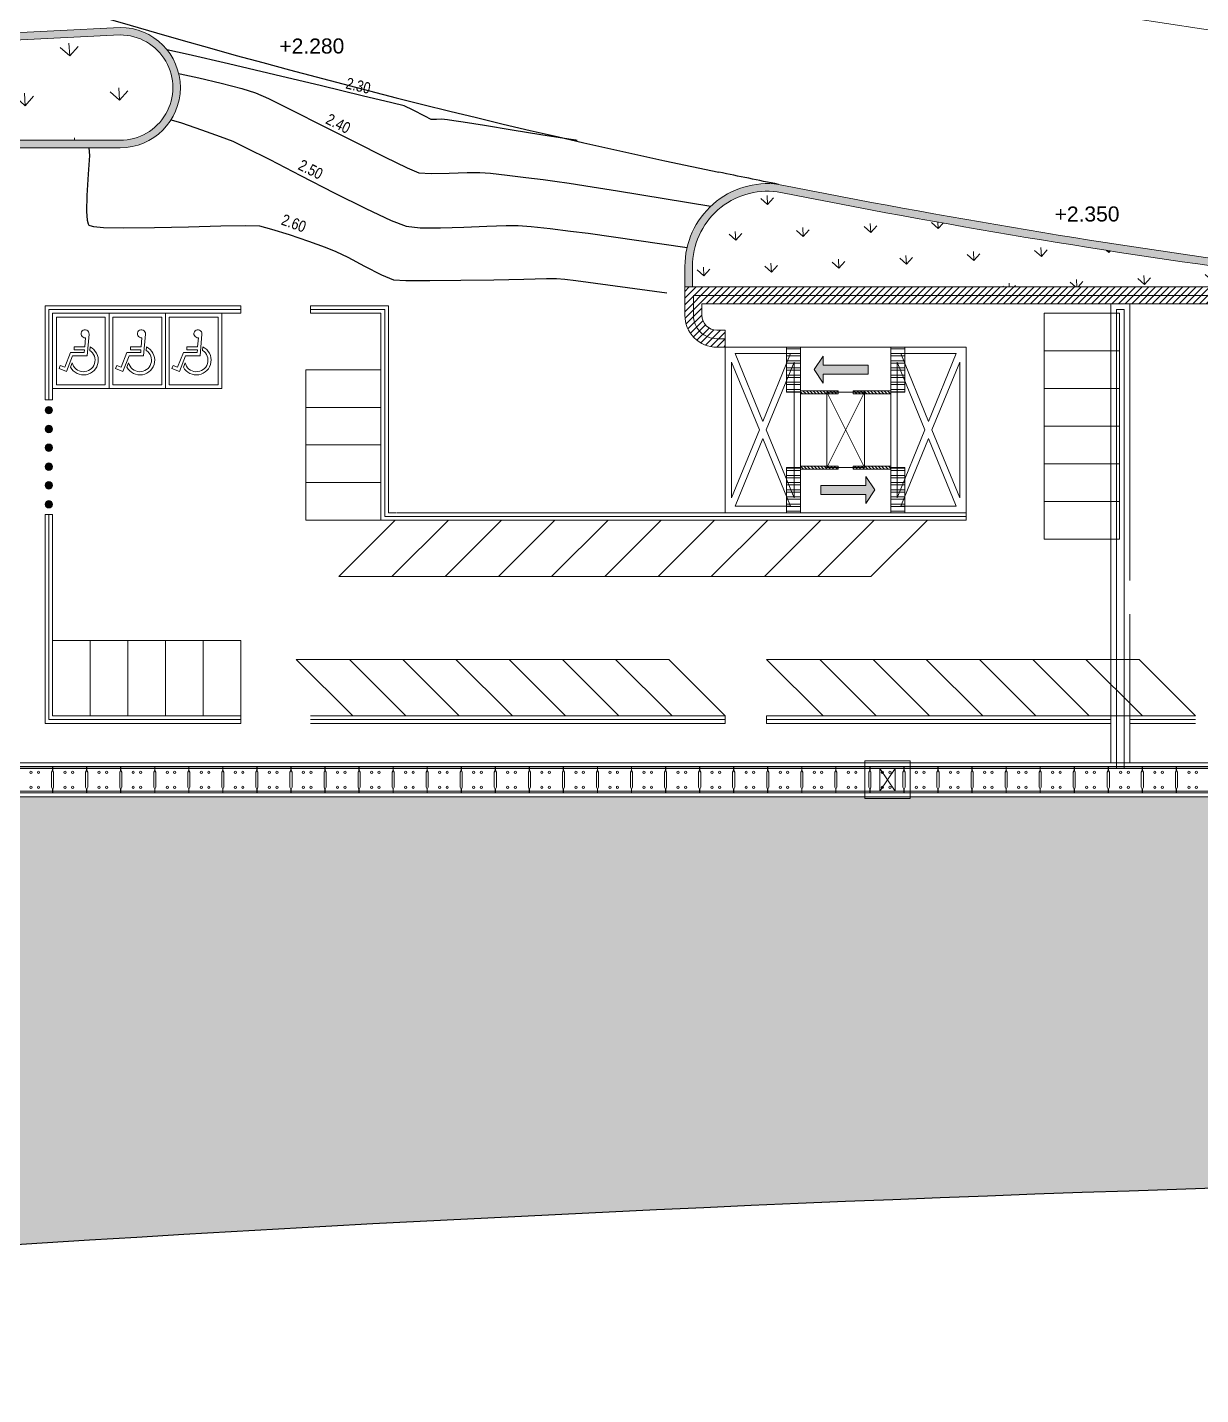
# Model space of a CAD drawing. Header units: millimetres. Extents: x -144017 to 231572, y -32146 to 76935.
# Drawn here: x -37846 to -6666, y -23395 to 12951 of the extents above; entities that cross this region are included whole.
import ezdxf

# ---------------------------------------------------------------- set-up
doc = ezdxf.new("R2010")
doc.units = ezdxf.units.MM
doc.header["$LTSCALE"] = 100
doc.header["$MEASUREMENT"] = 0
for name, color, linetype, lineweight in [('1', 1, 'Continuous', 18), ('1.Fence Wall', 2, 'Continuous', 15), ('2.Crash Barrier', 4, 'Continuous', 15), ('3.Curb', 6, 'Continuous', 15), ('8', 8, 'Continuous', 5), ('ARC_HATCH', 8, 'Continuous', 0), ('BOLLARD', 221, 'Continuous', 5), ('Cong k.s ve', 5, 'Continuous', 0), ('L1-DRAINAGE-LONG_DITCH', 12, 'Continuous', 9), ('TAN CANG-profile- REVISE1$0$8', 17, 'Continuous', 0), ('Trench', 30, 'Continuous', 15), ('trench cover', 74, 'Continuous', 0)]:
    doc.layers.add(name, color=color, linetype=linetype, lineweight=lineweight)
doc.layers.add('1ST_ALIGSIDEWALK', color=5, linetype='Continuous')
doc.layers.add('ARC-PAKING-AR', color=9, linetype='Continuous', lineweight=0, true_color=0x808080)
doc.layers.add('Defpoint', color=160, linetype='Continuous', plot=False)
doc.styles.add('Arial', font='arial.ttf', dxfattribs={"width": 0.8, "height": 98.35329341317366})
doc.styles.get("Standard").update_dxf_attribs({"font": 'arial.ttf'})
pattern_1 = [(31.12187335990033, (-8.214501429116353, 4.578078835154884), (-0.09846186459107055, 0.163081302488206), []), (31.12187335990033, (-8.127320336177945, 4.556539012643043), (-0.09846186459107055, 0.163081302488206), [])]
pattern_2 = [(346.1218733570547, (32.76273227110505, -105.4713818560122), (0.0152309475809043, 0.06164631567083102), [])]
pattern_3 = [(359.9999999957378, (-30076.26285645965, -0.0005669035599566996), (39.68750000590475, 79.37499999704765), [0, -79.37500000000001])]

# ---------------------------------------------------------------- blocks, each defined once
blk = doc.blocks.new('baixe')
at = {"layer": 'ARC-PAKING-AR'}
for points in [[(98.28415911202319, -5.349977780831978), (98.28415819571819, -6.349977780133486), (96.28415819723159, -6.349975949851796), (96.28415911109187, -5.34997595124878)], [(98.28415728430264, -6.349977780831978), (98.28415636869613, -7.349977781064808), (96.28415636927821, -7.349975950783119), (96.28415728290565, -6.349975950783119)], [(78.65888806153089, -6.849977781996131), (78.65888714627363, -7.849977780599147), (76.65888714708854, -7.849975950550288), (76.65888806153089, -6.849975951015949)], [(98.28415545634925, -7.349977780366316), (98.28415454179049, -8.349977780366316), (96.28415454202332, -8.349975951714441), (96.28415545576718, -7.349975950783119)], [(78.65888714650646, -7.849977781297639), (78.6588862312492, -8.849977781064808), (76.65888623218052, -8.84997595148161), (76.65888714592438, -7.849975951481611)], [(98.28415362956002, -8.349977780366316), (98.28415271406993, -9.34997778153047), (96.28415271476842, -9.349975950783119), (96.28415362886153, -8.34997595101595)], [(78.65888531960081, -8.849977781297639), (78.65888440411072, -9.849977782228962), (76.6588844046928, -9.849975952645764), (76.65888531901874, -8.849975951714441)], [(98.28415180114098, -9.3499777817633), (98.28415088681504, -10.34997778013349), (96.28415088634938, -10.34997595031746), (96.28415180032607, -9.349975950783119)], [(78.65888349199668, -9.8499777817633), (78.65888257708866, -10.84997778199613), (76.65888257720508, -10.84997595148161), (76.65888349106535, -9.849975951947272)], [(98.28414997365326, -10.3499777817633), (98.28414905886166, -11.34997778059915), (96.28414905909449, -11.34997595031746), (96.28414997342043, -10.34997595101595)], [(78.95242872904055, -12.34996601706371), (77.53821516735479, -12.34996343543753), (79.03821790311486, -10.84996617212892), (80.45243146538269, -10.84996875212528)], [(80.36662872892339, -12.34996859519742), (78.95241516688839, -12.34996601543389), (80.45241790323053, -10.84996875189245), (81.8666314650327, -10.84997133375145)], [(81.78082872868981, -12.34997117728926), (80.36661516712047, -12.34996859519742), (81.86661790253129, -10.84997133188881), (83.28083146514837, -10.84997391188517)], [(83.19502872868907, -12.34997375472449), (81.78081516735256, -12.34997117519379), (83.28081790311262, -10.84997391141951), (84.69503146479838, -10.84997649258003)], [(84.6092287292704, -12.34997633472085), (83.1950151672354, -12.34997375495732), (84.69501790299546, -10.84997649188153), (86.1092314645648, -10.84997907164507)], [(86.02342872880399, -12.34997891448438), (84.60921516665258, -12.34997633495368), (86.10921790322755, -10.84997907141224), (87.52343146502972, -10.84998165187426)], [(87.43762872880325, -12.34998149471357), (86.02341516711749, -12.34997891471721), (87.52341790264472, -10.84998165350407), (88.93763146479614, -10.84998423070647)], [(88.85182872926816, -12.34998407633975), (87.43761516688392, -12.34998149611056), (88.93761790310964, -10.84998423210345), (90.35183146526106, -10.84998681023717)], [(90.26602872926742, -12.34998665400781), (88.85181516699959, -12.34998407424428), (90.35181790287606, -10.84998681303114), (91.76603146502748, -10.84998938953504)], [(91.68022872880101, -12.34998923586681), (90.26601516711526, -12.34998665400781), (91.76601790287532, -10.84998939186335), (93.18023146502674, -10.84999197022989)], [(69.93268874450587, -16.04997698985972), (70.9326887447387, -16.04997790255584), (70.93269056896679, -14.04997790255584), (69.9326905697817, -14.04997698916122)], [(70.93268874438945, -16.04997698985972), (71.93268874427304, -16.0499779030215), (71.93269056885038, -14.04997790232301), (70.93269056943245, -14.04997698892839)], [(71.9326887440402, -16.04997698916122), (72.93268874357454, -16.04997790232301), (72.93269056919962, -14.04997790209018), (71.93269056943245, -14.04997698892839)], [(72.93268874380738, -16.04997698939405), (73.93268874427304, -16.04997790278867), (73.93269056873396, -14.04997790209018), (72.9326905690832, -14.04997698939405)], [(73.9326887440402, -16.04997698939405), (74.93268874334171, -16.04997790255584), (74.93269056896679, -14.04997790255584), (73.93269056896679, -14.04997698962688)], [(77.82368257769849, -14.54997790581547), (76.409469014965, -14.54997790674679), (77.90946901589632, -16.04997790534981), (79.32368257734925, -16.04997790488414)], [(79.2378825773485, -14.54997790628113), (77.82366901508067, -14.54997790581547), (79.32366901589558, -16.04997790511698), (80.73788257804699, -16.04997790581547)], [(80.65208257746417, -14.5499779060483), (79.23786901589483, -14.54997790534981), (80.73786901589483, -16.04997790488414), (82.152082577697, -16.04997790581547)], [(82.0662825772306, -14.54997790488414), (80.65206901589409, -14.54997790511698), (82.15206901566125, -16.04997790558264), (83.56628257781267, -16.04997790534981)], [(83.48048257781193, -14.54997790441848), (82.06626901542768, -14.5499779060483), (83.56626901589334, -16.04997790558264), (84.98048257804476, -16.04997790418565)], [(84.89468257781118, -14.54997790511698), (83.48046901531052, -14.54997790581547), (84.98046901565976, -16.04997790511698), (86.39468257781118, -16.04997790371999)], [(86.30888257734478, -14.54997790534981), (84.89466901519336, -14.54997790441848), (86.39466901589185, -16.04997790395282), (87.80888257781044, -16.04997790255584)], [(90.3236825778149, -14.54997790651396), (88.90946901543066, -14.54997790581547), (90.40946901554707, -16.04997790418565), (91.82368257793132, -16.04997790511698)], [(91.73788257758133, -14.54997790651396), (90.32366901542991, -14.5499779060483), (91.82366901577916, -16.04997790581547), (93.23788257804699, -16.04997790465131)], [(93.15208257781342, -14.54997790534981), (91.73786901542917, -14.54997790581547), (93.23786901531275, -16.0499779060483), (94.65208257758059, -16.04997790441848)], [(94.56628257781267, -14.54997790511698), (93.15206901566125, -14.54997790488414), (94.65206901531201, -16.04997790581547), (96.06628257734701, -16.04997790418565)], [(95.98048257781193, -14.54997790511698), (94.56626901589334, -14.54997790465131), (96.06626901496202, -16.04997790534981), (97.4804825775791, -16.04997790418565)], [(97.39468257781118, -14.54997790395282), (95.98046901565976, -14.54997790534981), (97.48046901496127, -16.04997790488414), (98.89468257746194, -16.04997790488414)], [(98.80888257781044, -14.54997790441848), (97.39466901565902, -14.54997790511698), (98.89466901507694, -16.04997790371999), (100.3088825771119, -16.04997790441848)]]:
    blk.add_lwpolyline(points, close=True, dxfattribs=at)
blk = doc.blocks.new('A$C3DC14D9B')
at = {"ltscale": 0.5}
for p, q in [((0.1001648950582908, 0.5291190733466484), (-0.6849179066989128, 0.3753497846826418)), ((-0.6849179066989128, 0.3753497846826418), (-0.6464755845954642, 0.1790790841914713)), ((0.1001648948462305, 0.5291190735607456), (0.4927062960415814, 0.6060037181534169)), ((0.1386072171153501, 0.3328483731020242), (0.5311486182035878, 0.4097330176737159)), ((0.4927062960415814, 0.6060037181534169), (0.5311486182035878, 0.4097330176737159)), ((0.5311486182035878, 0.4097330176737159), (0.6464755847118795, -0.1790790837258101)), ((0.1386072172317654, 0.3328483728691936), (-0.6464755845954642, 0.1790790841914713)), ((-0.6464755845954642, 0.1790790841914713), (-0.5311486165737733, -0.4097330265212804)), ((0.6464755865745246, -0.1790790925733745), (-0.531148616457358, -0.4097330260556191)), ((0.6464755847118795, -0.1790790837258101), (0.6849179086610606, -0.3753497930678575)), ((-0.531148616457358, -0.4097330260556191), (-0.4927062940549378, -0.6060037264882318)), ((0.6849179086610606, -0.3753497930678575), (-0.4927062940549378, -0.6060037264882318))]:
    blk.add_line(p, q, dxfattribs=at)
at = {"layer": '1', "ltscale": 0.5}
for p, q in [((-0.2539341839728877, 0.2559637285303324), (-0.1386072152527049, -0.3328483814839274)), ((0.1386072171153501, 0.3328483731020242), (0.2539341858355328, -0.2559637371450663))]:
    blk.add_line(p, q, dxfattribs=at)
blk = doc.blocks.new('c1')
at = {"layer": 'trench cover'}
blk.add_lwpolyline([(875, 344.9046158749079), (875, 249.9046158749079), (850, 199.9046158749079), (850, -199.9046158749079), (875, -249.9046158749079), (875, -344.9046158749079), (-25, -344.9046158749079), (-25, -249.9046158749079), (0, -199.9046158749079), (0, 199.9046158749079), (-25, 249.9046158749079), (-25, 344.9046158749079)], close=True, dxfattribs=at)
for centre in [(303.5830373165081, 199.9046158749079), (503.5830373165081, 199.9046158749079), (303.5830373165081, -199.9046158749079), (503.5830373165081, -199.9046158749079)]:
    blk.add_circle(centre, 30, dxfattribs=at)
blk = doc.blocks.new('*U18')
at = {"layer": 'trench cover', "xscale": 0.001, "yscale": 0.001, "zscale": 0.001, "rotation": 11.08186863991496}
blk.add_blockref('c1', (-0.4170752537902445, -0.08168985578231514), dxfattribs=at)
blk = doc.blocks.new('*U19')
at = {"layer": 'L1-DRAINAGE-LONG_DITCH'}
for p in [(-66.60937144639914, -13.04635046730032), (-65.72124649378048, -12.87239912773632), (-68.38562135163646, -13.39425314642833), (-67.49749639901779, -13.22030180686433), (-70.16187125687377, -13.74215582555634), (-69.27374630425511, -13.56820448599234), (-71.93812116211107, -14.09005850468435), (-71.04999620949242, -13.91610716512034), (-73.7143710673484, -14.43796118381236), (-72.82624611472973, -14.26400984424835), (-76.37874592520434, -14.95981520250437), (-75.49062097258569, -14.78586386294037), (-74.60249601996703, -14.61191252337636), (-78.15499583044166, -15.30771788163238), (-77.266870877823, -15.13376654206837), (-79.93124573567897, -15.65562056076039), (-79.04312078306032, -15.48166922119638), (-81.70749564091628, -16.00352323988839), (-80.81937068829762, -15.82957190032439), (-83.4837455461536, -16.35142591901641), (-82.59562059353495, -16.1774745794524), (-85.25999545139089, -16.69932859814441), (-84.37187049877225, -16.52537725858041), (-87.03624535662821, -17.04723127727242), (-86.14812040400955, -16.87327993770842), (-88.81249526186552, -17.39513395640043), (-87.92437030924687, -17.22118261683643), (-90.58874516710283, -17.74303663552844), (-89.70062021448418, -17.56908529596443), (-92.36499507234015, -18.09093931465645), (-91.47687011972148, -17.91698797509244), (-94.14124497757746, -18.43884199378446), (-93.2531200249588, -18.26489065422045), (-95.91749488281476, -18.78674467291247), (-95.02936993019611, -18.61279333334846)]:
    blk.add_blockref('*U18', p, dxfattribs=at)
blk = doc.blocks.new('td trench')
at = {"layer": 'L1-DRAINAGE-LONG_DITCH', "ltscale": 0.011}
for p, q in [((12.68215374322608, -6.599997602403164), (144.9821537436219, -6.599972504191101)), ((12.68215376255102, -6.699997604126111), (144.9821537628304, -6.699972504051402)), ((12.68215389573015, -7.399997601984069), (144.9821538955439, -7.399972506798804)), ((12.68215391377453, -7.499997604172677), (144.9821539142868, -7.499972505960613))]:
    blk.add_line(p, q, dxfattribs=at)
at = {"layer": 'L1-DRAINAGE-LONG_DITCH', "ltscale": 3}
for points in [[(12.68215377232991, -6.749997603939846), (144.9821537721436, -6.74997250479646)], [(144.9821538866963, -7.349972504191101), (12.68215388641693, -7.349997602403164)]]:
    blk.add_lwpolyline(points, dxfattribs=at)
at = {"layer": 'L1-DRAINAGE-LONG_DITCH', "rotation": 348.9181313600851}
blk.add_blockref('*U19', (144.5321537624113, -7.049877120647579), dxfattribs=at)
at = {"layer": 'L1-DRAINAGE-LONG_DITCH', "ltscale": 0.011, "rotation": 348.9181313600851}
blk.add_blockref('A$C3DC14D9B', (69.43215382937342, -7.049986837431788), dxfattribs=at)
blk = doc.blocks.new('A$C0FC06FC7')
for p, q in [((756.3563808493491, 2170.667853023886), (729.5181748617615, 2477.702902098215)), ((983.3851591378625, 1690.137638702552), (815.1740707966674, 3614.509923201083)), ((1125.425375327206, 3293.325162950467), (1195.55609437378, 2492.087426296464)), ((2142.074701869598, 2492.087426296464), (1195.55609437378, 2492.087426296464)), ((2142.074701869598, 2210.798888226534), (2142.074701869598, 2492.087426296464)), ((2266.985708642489, 1690.137638702552), (983.3851591378625, 1690.137638702552)), ((1220.176711356937, 2210.798888226534), (1241.128520776721, 1971.42617683069)), ((2142.074701869598, 2210.798888226534), (1220.176711356937, 2210.798888226534)), ((2457.89475019995, 1971.42617683069), (1241.128520776721, 1971.42617683069)), ((2813.648920475709, 314.4029016760469), (2266.985708642489, 1690.137638702552)), ((2971.183033571317, 679.6829128209793), (2457.89475019995, 1971.42617683069)), ((2460.110276266671, 695.0653822780878), (2305.938593605271, 1083.054430542077)), ((3466.865685796103, 573.9657122679346), (2813.648920475709, 314.4029016760469)), ((3362.992736771441, 835.3727743882046), (2971.183033571317, 679.6829128209793)), ((3466.865685796103, 573.9657122679346), (3362.992736771441, 835.3727743882046))]:
    blk.add_line(p, q)
for centre, radius, start, end in [((1168.526288673485, 3645.39627497227), 354.699530072429, 263.0201249035503, 184.9955775546926), ((1305.825607820618, 1305.832760517049), 1305.913429766081, 116.1872388435257, 332.1153117835303), ((1305.825607820618, 1305.832760517049), 1024.624891668825, 122.4296591420526, 347.4422065025104)]:
    blk.add_arc(centre, radius, start, end)
blk = doc.blocks.new('rrrrrrrrrrr')
at = {"layer": 'ARC-PAKING-AR'}
for points in [[(-61.87889808195177, 2.794366706162691), (-61.87889808055479, 0.7943667059298605), (-60.37889808020554, 0.7943667070940137), (-60.37889808253385, 2.794366707094014)], [(-61.77889808197506, 2.694366706069559), (-61.77889808057807, 0.8943667060229927), (-60.47889808029868, 0.8943667067214847), (-60.47889808239415, 2.694366707000881)]]:
    blk.add_lwpolyline(points, close=True, dxfattribs=at)
at = {"layer": 'ARC-PAKING-AR', "xscale": 0.0003000000000000002, "yscale": 0.0003000000000000002, "zscale": 0.0003000000000000002}
blk.add_blockref('A$C0FC06FC7', (-61.59170688106678, 1.157033304218203), dxfattribs=at)
blk = doc.blocks.new('congkiemsoatve')
at = {"layer": 'Cong k.s ve'}
h = blk.add_hatch(dxfattribs=at)
h.set_pattern_fill('ANSI32', color=256, scale=0.01999999999999998, angle=314.9815234228138)
h.set_pattern_definition(pattern_1)
h.paths.add_polyline_path([(-0.1096223883796483, 2.503698272223119), (0.5105686509050429, 1.476485491148196), (0.8315948359668255, 1.670308059430681), (0.2114037971477956, 2.697520839923527)])
h = blk.add_hatch(color=256, dxfattribs=at)
h.dxf.hatch_style = 1
edge = h.paths.add_edge_path()
edge.add_line((-1.347308375872672, 1.19205806509126), (-0.3200243954779578, 1.81228997616563))
edge.add_line((-1.347308375872672, 1.19205806509126), (-1.471354758134112, 1.397514861193486))
edge.add_line((-1.471354758134112, 1.397514861193486), (-1.490741981077008, 0.9652832847787067))
edge.add_line((-1.490741981659085, 0.9652832846622914), (-1.099215611699037, 0.7811444732360542))
edge.add_line((-1.099215611582622, 0.7811444731196389), (-1.223261993727647, 0.9866012692218646))
edge.add_line((-1.223261993378401, 0.9866012693964876), (-0.195978012983687, 1.606833180470858))
edge.add_line((-0.1959780131001025, 1.606833180296235), (-0.3200243955943733, 1.81228997616563))
h = blk.add_hatch(dxfattribs=at)
h.set_pattern_fill('ANSI31', color=256, scale=0.02, angle=-69.95999528286036)
h.set_pattern_definition(pattern_2)
h.paths.add_polyline_path([(-0.3247855922672898, 0.9253115030005574), (0.5312842370476574, 1.442171684582718), (0.4899354225490242, 1.510657270497177), (-0.3661344067659229, 0.9937970889732242)])
h = blk.add_hatch(dxfattribs=at)
h.set_pattern_fill('ANSI32', color=256, scale=0.01999999999999998, angle=314.9815234228138)
h.set_pattern_definition(pattern_1)
h.paths.add_polyline_path([(-2.16418997803703, 1.263233837031294), (-1.544001426082104, 0.2360195542569272), (-1.865027611609548, 0.04219698708038777), (-2.485216163564473, 1.069411269098055)])
h = blk.add_hatch(dxfattribs=at)
h.set_pattern_fill('ANSI31', color=256, scale=0.02, angle=-69.95999528286036)
h.set_pattern_definition(pattern_2)
h.paths.add_polyline_path([(-0.6672135246917605, 0.7185674298671074), (-1.523283353773877, 0.2017072480521165), (-1.56463216803968, 0.2701928343158215), (-0.708562338957563, 0.7870530160143971)])
h = blk.add_hatch(dxfattribs=at)
h.set_pattern_fill('ANSI31', color=256, scale=0.02, angle=-69.95999528286036)
h.set_pattern_definition(pattern_2)
h.paths.add_polyline_path([(0.6675859570968896, -0.7183425695984624), (1.523655786179006, -0.2014823877252638), (1.565004600444809, -0.2699679739307612), (0.7089347713626921, -0.7868281557457522)])
h = blk.add_hatch(dxfattribs=at)
h.set_pattern_fill('ANSI32', color=256, scale=0.01999999999999998, angle=314.9815234228138)
h.set_pattern_definition(pattern_1)
h.paths.add_polyline_path([(2.164562410674989, -1.263008976820856), (1.544373858487234, -0.2357946943375282), (1.865400044014677, -0.04197212716098875), (2.485588595969602, -1.06918640906224)])
h = blk.add_hatch(dxfattribs=at)
h.set_pattern_fill('ANSI31', color=256, scale=0.02, angle=-69.95999528286036)
h.set_pattern_definition(pattern_2)
h.paths.add_polyline_path([(0.3251580246724188, -0.9250866429065354), (-0.5309118044096977, -1.44194682437228), (-0.4895629901438951, -1.510432410461362), (0.3665068389382213, -0.9935722288209945)])
h = blk.add_hatch(color=256, dxfattribs=at)
h.dxf.hatch_style = 1
edge = h.paths.add_edge_path()
edge.add_line((1.404617841355503, -1.165652474446688), (0.3773338608443737, -1.785884385521058))
edge.add_line((1.404617841355503, -1.165652474446688), (1.528664223616943, -1.371109270548914))
edge.add_line((1.528664223616943, -1.371109270257875), (1.548051446559839, -0.9388776938430965))
edge.add_line((1.548051446676254, -0.9388776938430965), (1.156525076832622, -0.7547388824168593))
edge.add_line((1.156525076366961, -0.7547388823586516), (1.280571458511986, -0.9601956784608774))
edge.add_line((1.280571458628401, -0.960195678693708), (0.2532874781172723, -1.580427589768078))
edge.add_line((0.2532874783501029, -1.580427589302417), (0.3773338608443737, -1.785884385171812))
h = blk.add_hatch(dxfattribs=at)
h.set_pattern_fill('ANSI32', color=256, scale=0.01999999999999998, angle=314.9815234228138)
h.set_pattern_definition(pattern_1)
h.paths.add_polyline_path([(0.1099948205519468, -2.50347341230372), (-0.5101962187327445, -1.476260631461628), (-0.8312224033288658, -1.670083199394867), (-0.2110313647426665, -2.697295980062336)])
for p, q in [((-0.08863905095495284, 1.114612350123934), (0.08901148242875934, -1.114387490204535)), ((-0.9447088802699, 0.5977521684835665), (0.9450813117437065, -0.5975273089134134))]:
    blk.add_line(p, q, dxfattribs=at)
for points in [[(-3.876329637132585, 0.2295134736341424), (-1.602144838310778, -3.53719377546804), (3.876702069537714, -0.2292886137147434), (1.602517270483077, 3.537418635387439)], [(-0.1096223876811564, 2.503698272339534), (2.16456241090782, -1.263008976646233), (3.876702069537714, -0.2292886135983281), (1.602517270948738, 3.537418635387439)], [(-0.1096223883796483, 2.503698272223119), (0.5105686509050429, 1.476485491148196), (0.8315948359668255, 1.670308059430681), (0.2114037971477956, 2.697520839923527)], [(-0.3247855922672898, 0.9253115030005574), (0.5312842370476574, 1.442171684582718), (0.4899354225490242, 1.510657270497177), (-0.3661344067659229, 0.9937970889732242)], [(-2.16418997803703, 1.263233836391009), (0.1099948196206242, -2.503473413118627), (-1.60214483900927, -3.537193775584456), (-3.876329637132585, 0.2295134738669731)], [(-2.16418997803703, 1.263233837031294), (-1.544001426082104, 0.2360195542569272), (-1.865027611609548, 0.04219698708038777), (-2.485216163564473, 1.069411269098055)], [(-0.08863905095495284, 1.114612350123934), (-0.9447088802699, 0.5977521686581895), (0.08901148242875934, -1.114387490204535), (0.9450813117437065, -0.5975273089134134)], [(-0.6672135246917605, 0.7185674298671074), (-1.523283353773877, 0.2017072480521165), (-1.56463216803968, 0.2701928343158215), (-0.708562338957563, 0.7870530160143971)], [(0.6675859570968896, -0.7183425695984624), (1.523655786179006, -0.2014823877252638), (1.565004600444809, -0.2699679739307612), (0.7089347713626921, -0.7868281557457522)], [(2.164562410674989, -1.263008976820856), (1.544373858487234, -0.2357946943375282), (1.865400044014677, -0.04197212716098875), (2.485588595969602, -1.06918640906224)], [(0.3251580246724188, -0.9250866429065354), (-0.5309118044096977, -1.44194682437228), (-0.4895629901438951, -1.510432410461362), (0.3665068389382213, -0.9935722288209945)], [(0.1099948205519468, -2.50347341230372), (-0.5101962187327445, -1.476260631461628), (-0.8312224033288658, -1.670083199394867), (-0.2110313647426665, -2.697295980062336)]]:
    blk.add_lwpolyline(points, close=True, dxfattribs=at)
for points in [[(1.767540515866131, 1.329333234520163), (1.466296667233109, 3.25659223808907), (0.2023306777700782, 2.493460927740671), (1.767540516098961, 1.329333234054502)], [(1.962094804970548, 1.184633124736138), (3.527304642833769, 0.02050543134100735), (1.660850955871865, 3.11189212766476), (1.962094804970548, 1.18463312467793)], [(1.804984877118841, 1.089776534237899), (0.2397750385571271, 2.253904227341991), (2.106228725519031, -0.8374824689817615), (1.804984877118841, 1.089776534005068)], [(-1.999166733818129, -0.9448515644762665), (-3.56437657144852, 0.2192761288024485), (-2.300410581985489, 0.9824074390344322), (-1.999166733352467, -0.9448515648837201)], [(-1.804612445179373, -1.089551674027462), (-2.105856293346733, 0.8377073298906907), (-0.2394026075489819, -2.253679367189761), (-1.804612445179373, -1.089551674260292)], [(1.999539165990427, 0.9450764243956655), (2.300783014623448, -0.9821825793478638), (3.564749003853649, -0.2190512689994648), (1.999539166223258, 0.9450764241628349)], [(-1.961722372332588, -1.184408265573438), (-1.660478523466736, -3.111667268967722), (-3.526932209497318, -0.02028057223651558), (-1.961722372332588, -1.184408265457023)], [(-1.767168083693832, -1.329108375008218), (-0.2019582458306104, -2.49323606811231), (-1.465924235060811, -3.256367378227878), (-1.767168083693832, -1.329108375008218)]]:
    blk.add_lwpolyline(points, dxfattribs=at)
at = {"layer": 'Cong k.s ve', "flags": 128}
for points in [[(-0.3196519622579217, 1.812514836085029), (-1.347308375872672, 1.19205806509126), (-1.471354758134112, 1.397514861193486), (-1.490741981659085, 0.9652832846622914), (-1.099215611582622, 0.7811444731196389), (-1.223261993378401, 0.9866012693964876), (-0.1956055797636509, 1.607058040332049), (-0.3196519622579217, 1.812514836085029)], [(0.3769614270422608, -1.786109245382249), (1.404617841355503, -1.165652474446688), (1.528664223616943, -1.371109270257875), (1.548051446676254, -0.9388776938430965), (1.156525076366961, -0.7547388823586516), (1.280571458628401, -0.960195678693708), (0.2529150447808206, -1.580652449280024), (0.3769614270422608, -1.786109245382249)]]:
    blk.add_lwpolyline(points, dxfattribs=at)
blk = doc.blocks.new('bollard H')
at = {"layer": 'BOLLARD'}
h = blk.add_hatch(color=256, dxfattribs=at)
h.dxf.hatch_style = 1
h.set_gradient(color1=(128, 128, 128), tint=1, name='SPHERICAL')
edge = h.paths.add_edge_path()
edge.add_arc((0, 0), 0.09999999999999998, -7.830578339736268, 352.1694216602637)
blk.add_circle((1.164153218269348e-10, 0), 0.09999999999999998, dxfattribs=at)
blk = doc.blocks.new('*U21')
at = {"layer": 'BOLLARD', "xscale": 1000, "yscale": 1000, "zscale": 1000, "rotation": 7.830578339736208}
blk.add_blockref('bollard H', (0, 0), dxfattribs=at)
blk = doc.blocks.new('*U22')
at = {"layer": 'BOLLARD'}
for p in [(-340.6107699488219, 2476.688172417931), (-272.4886159590575, 1981.350537934345), (-204.3664619692932, 1486.012903450759), (-136.2443079795288, 990.6752689671724), (-68.12215398976439, 495.3376344835862), (0, 0)]:
    blk.add_blockref('*U21', p, dxfattribs=at)

msp = doc.modelspace()

# ---------------------------------------------------------------- hatches: boundary and pattern name
at = {"layer": 'ARC_HATCH'}
h = msp.add_hatch(dxfattribs=at)
h.set_pattern_fill('DOTS', color=256, scale=50, angle=-11.08186864417722)
h.set_pattern_definition(pattern_3)
edge = h.paths.add_edge_path()
edge.add_arc((-35379.97880391515, 11349.99997786498), 1600.000000064334, -89.99999976333208, 90.00000023666792, ccw=False)
edge.add_line((-35379.97879730613, 9749.999977800646), (-62260.12179071206, 9750.000203406642))
edge.add_arc((-62260.12178486092, 10450.00020345543), 700.0000000487908, 179.9999999994269, 269.999999521078, ccw=False)
edge.add_line((-62960.12178490972, 10450.00020346243), (-62960.12178502048, 10594.58469568405))
edge.add_line((-62960.12178502048, 10594.58469568405), (-62760.1217849231, 10594.58469572588))
edge.add_line((-62760.1217849231, 10594.58469572588), (-62760.12178497517, 10450.00020329322))
edge.add_arc((-62260.12178492328, 10450.00020323511), 500.0000000518921, 179.9999999933403, 269.9999995195423)
edge.add_line((-62260.12178911606, 9950.000203183212), (-35379.97881083749, 9949.99997786773))
edge.add_arc((-35379.97879051458, 11349.99997787646), 1400.000000008731, 269.9999991682735, 450.0000002699106)
edge.add_line((-35379.97879710974, 12749.99997788519), (-44181.53374353138, 12307.33014410111))
edge.add_line((-44181.53374353138, 12307.33014410111), (-44198.2370825859, 12506.63141968517))
edge.add_line((-44198.2370825859, 12506.63141968517), (-35379.97879703459, 12949.99997795964))
h = msp.add_hatch(dxfattribs=at)
h.set_pattern_fill('DOTS', color=256, scale=50, angle=-11.08186864417722)
h.set_pattern_definition(pattern_3)
h.paths.add_polyline_path([(-17883.14934743935, 8777.898443421902, 0.4533728984114401), (-20372.32472414081, 6596.986340637872), (-20372.32472421241, 6049.99999315993), (-20172.32472400629, 6049.999977631756), (-20172.32472406392, 6596.986339954863, -0.4524053812416944), (-17915.80640878913, 8580.467712246667, 0.01629158649225348), (-4664.519013169978, 6373.973033434711, 0.006821864776910215), (-1949.705397876911, 6049.99856659901), (167.4445917347912, 6049.998402731522, -0.01208638886988303), (-4638.112853406288, 6572.222156306991, -0.01629975973042252)])
at = {"layer": 'ARC_HATCH', "ltscale": 0.8}
h = msp.add_hatch(dxfattribs=at)
h.set_pattern_fill('ANSI31', color=256, scale=39.99999999999999, angle=-11.08186864417722)
h.set_pattern_definition([(44.99999999573775, (-30076.26285645965, -0.0005669035599566996), (-89.80256120401106, 89.80256121737196), [])])
edge = h.paths.add_edge_path()
edge.add_line((11000.02120304754, 5599.999993464939), (-19922.32472437801, 5599.999995861901))
edge.add_line((-19922.32472437801, 5599.999995861901), (-19922.32472427934, 5300.022793165699))
edge.add_arc((-19522.3247243299, 5300.022793329669), 399.9999999494466, 180.000000023487, 269.9999999866556)
edge.add_line((-19522.32472442306, 4900.022793380223), (-19299.97879739001, 4900.022793131007))
edge.add_line((-19299.97879739001, 4900.022793131007), (-19299.97879769665, 4449.999996080151))
edge.add_line((-19299.97879769665, 4449.999996080151), (-19522.32472395664, 4449.99999593501))
edge.add_arc((-19522.32472418556, 5299.999995945556), 850.0000000105465, 180.0000000099176, 270.0000000154307, ccw=False)
edge.add_line((-20372.32472419611, 5299.999995798426), (-20372.32472428022, 6050.022793181066))
edge.add_line((-20372.32472428022, 6050.022793181066), (11000.02120312018, 6050.022790561634))
edge.add_line((11000.02120312018, 6050.022790561634), (11000.02120304754, 5599.999993464939))
at = {"layer": 'TAN CANG-profile- REVISE1$0$8'}
h = msp.add_hatch(dxfattribs=at)
h.set_pattern_fill('GRASS', color=256, scale=69.99999999999999, angle=-11.08186864417722)
h.set_pattern_definition([(90, (-30076.26285645965, -0.0005669035599566996), (-1257.235856706474, 1257.235856893526), [333.375, -2181.0967136]), (44.99999999573775, (-30076.26285645965, -0.0005669035599566996), (-1257.235856856155, 1257.235857043208), [333.3749999999998, -1444.624999999999]), (134.9999999957377, (-30076.26285645965, -0.0005669035599566996), (-1257.235857043208, -1257.235856856155), [333.3749999999999, -1444.625])])
edge = h.paths.add_edge_path(flags=16)
edge.add_line((89252.22992804041, -999.9926423951983), (88252.22992826605, -999.9928319306928))
edge.add_arc((88252.22983365733, -499.9928315902071), 500.0000001727975, 180.0000108688295, 270.00001085317393, ccw=False)
edge.add_line((87752.22983355733, -499.9929264728853), (87752.22964395469, 500.007072958746))
edge.add_arc((88252.22964410542, 500.0071678390668), 500.0000001951738, 90.00001086626543, 180.0000108662654, ccw=False)
edge.add_line((88252.22954936267, 1000.007168033102), (89252.22954959402, 1000.007357479102))
edge.add_arc((89252.22964414256, 500.0073573933332), 499.9999999219319, 1.084264658857137e-05, 90.0000108452108, ccw=False)
edge.add_line((89752.22964419669, 500.0074520420167), (89752.2298335261, -499.9925475733471))
edge.add_arc((89252.2298333688, -499.9926424580626), 500.0000001951738, -89.99998914169782, 1.0866265483855386e-05, ccw=False)
edge = h.paths.add_edge_path(flags=16)
edge.add_line((117752.2298318279, -499.9872363727773), (117752.229645648, 500.0127635747485))
edge.add_arc((118252.2296456771, 500.0128568067157), 499.9999999961491, 90.00001062549069, 180.0000106804207, ccw=False)
edge.add_line((118252.229552923, 1000.012856611225), (119252.2295530543, 1000.013042517996))
edge.add_arc((119252.2296460085, 500.0130429020501), 499.9999998371518, 1.0654237826202007e-05, 90.00001065680198, ccw=False)
edge.add_line((119752.2296459758, 500.013135867106), (119752.2298317683, -499.9868642417714))
edge.add_arc((119252.2298318928, -499.9869572665484), 499.9999999513964, -89.99998933010659, 1.0654237826202007e-05, ccw=False)
edge.add_line((119252.2299249977, -999.9869571398012), (118252.2299252787, -999.9871433645603))
edge.add_arc((118252.2298320751, -499.987143219565), 500.0000001103937, 180.0000106752925, 270.0000106778566, ccw=False)
edge = h.paths.add_edge_path(flags=16)
edge.add_line((147752.2298337748, -499.981553552323), (147752.2296438046, 500.0184464257909))
edge.add_arc((148252.2296438295, 500.0185413421423), 499.9999999666846, 90.00001088448522, 180.0000108713937, ccw=False)
edge.add_line((148252.2295488071, 1000.018541348021), (149252.2295486015, 1000.018731591379))
edge.add_arc((149252.2296437244, 500.0187314101786), 500.0000002399265, 1.089501250817193e-05, 90.00001089244842, ccw=False)
edge.add_line((149752.2296438243, 500.0188262928277), (149752.2298337496, -499.9811739137513))
edge.add_arc((149252.2298336525, -499.9812685787037), 500.0000000809292, -89.99998912064308, 1.086882957679336e-05, ccw=False)
edge.add_line((149252.2299286293, -999.9812688185484), (148252.2299288797, -999.981458833412))
edge.add_arc((148252.2298339918, -499.9814586925495), 500.0000001951738, 180.0000108662654, 270.0000108662654, ccw=False)
edge = h.paths.add_edge_path()
edge.add_line((71249.89730795065, -7499.996410931664), (61964.38365299813, -7499.997815003007))
edge.add_line((61964.38365302136, -7499.997814884176), (61964.38370115517, -7749.997812513117))
edge.add_line((61964.38370116637, -7749.997812581772), (60564.38365354118, -7499.998080530058))
edge.add_line((60564.38365358283, -7499.998080477468), (-71735.61634721723, -7500.023168075597))
edge.add_line((-71735.61634722305, -7500.023168129497), (-71735.61633779087, -7550.023166952858))
edge.add_line((-71735.61633785433, -7550.023166889179), (-72835.89156514447, -7550.0233755839))
edge.add_line((-72835.89156516257, -7550.023375584191), (-77597.82428514755, -7550.014109972923))
edge.add_line((-77597.82428508968, -7550.014110103832), (-77597.82428477202, -7680.00928200176))
edge.add_line((-77597.82428481823, -7680.009281912993), (-107997.8242841528, -7680.00928104081))
edge.add_line((-107997.8242841239, -7680.009281101491), (-107997.824283935, -2300.029344686045))
edge.add_line((-107997.8242839302, -2300.029344482027), (-108397.8242842477, -2300.02934424745))
edge.add_line((-108397.8242841961, -2300.029344308772), (-108397.8242838832, -900.029344580922))
edge.add_line((-108397.8242839702, -900.0293447005388), (-107997.8242844077, -900.0293445499847))
edge.add_line((-107997.8242843604, -900.0293445023126), (-107997.8242828778, 10799.99071898192))
edge.add_line((-107997.8242829496, 10799.99071889158), (-82399.97879703534, 10799.99071673185))
edge.add_line((-82399.97879700013, 10799.99071683886), (-82399.97876938675, 27159.63416912858))
edge.add_arc((-90198.76081603937, 27159.64090891925), 7798.782046660333, -4.951540799689846e-05, 54.87870966651582)
edge.add_arc((-90444.17256359258, 19645.15376595821), 14677.17007369409, 71.19103231802849, 162.9588049963515)
edge.add_line((-104476.9311660268, 23946.43350333004), (-111467.0947107264, 1864.629285522329))
edge.add_arc((-97166.51261818147, -2662.32904853631), 14999.99999812235, 162.4344195154996, 215.2158596385753)
edge.add_line((-109421.2922499677, -11312.20628013287), (-105377.9799650058, -17040.59984098366))
edge.add_arc((-93123.20033260799, -8390.72260814978), 14999.99999938978, 215.2158596412977, 274.2562838386268)
edge.add_line((-92009.93240500154, -23349.35337772957), (-49995.04976506079, -20222.47485286111))
edge.add_arc((26004.04076379299, -1041398.335579772), 1024000.000142811, 89.75311012119721, 94.25628383824483, ccw=False)
edge.add_line((30416.48537493753, -17407.84215471291), (231572.3973175572, -18274.63665028839))
edge.add_line((231572.3973176681, -18274.63665015259), (231571.3143646722, 3725.572263129259))
edge.add_line((231571.3143646309, 3725.572263072827), (96650.88894074096, 4306.953546874807))
edge.add_line((96650.88894069992, 4306.953546844888), (88543.91269833592, 4665.005323740537))
edge.add_arc((87764.7410890031, -634.2084488558176), 5356.190344418337, 81.63543185097565, 142.3703643290098)
edge.add_line((83522.7778869106, 2636.039737227431), (81426.71238279573, 68.19384043765604))
edge.add_arc((75393.57680101029, 8076.745108986361), 10026.74515338899, 270.0047742223393, 306.9920562464024, ccw=False)
edge.add_line((75394.41228856216, -1950.00000956346), (72991.1444458125, -1950.000009303825))
edge.add_line((72991.14444588649, -1950.000009231037), (71250.02120208423, -1950.000009135256))
edge.add_line((71250.02120211726, -1950.00000917018), (71249.89730802932, -7499.996410835098))
h = msp.add_hatch(dxfattribs=at)
h.set_pattern_fill('GRASS', color=256, scale=69.99999999999999, angle=-7.83057834400155)
h.set_pattern_definition([(93.25129029591338, (-30076.26286733377, -60465.1422206617), (-1326.516674536038, 1183.907729269943), [333.3750000000001, -2181.0967136]), (48.25129029591341, (-30076.26286733377, -60465.1422206617), (-1326.516674693968, 1183.907729410893), [333.3750000000001, -1444.625]), (138.2512902959134, (-30076.26286733377, -60465.1422206617), (-1183.907729410893, -1326.516674693968), [333.3749999999996, -1444.624999999998])])
h.paths.add_polyline_path([(-62760.0875134251, 17690.36651815541), (-62760.08751383811, 11950.00019044057, 0.4142135599414256), (-60760.08753058987, 9950.000190280407), (-35379.97880856897, 9949.999977666332, 1), (-35379.97880358499, 12749.99997769576), (-44081.68141648217, 12312.3521675673), (-44081.68141639978, 12248.92077678905), (-44611.01255216618, 10845.42209752134)])
h = msp.add_hatch(dxfattribs=at)
h.set_pattern_fill('GRASS', color=256, scale=50, angle=-7.781868644177224)
h.set_pattern_definition([(93.29999999573769, (-44901.1630892065, -27484.07702812337), (-948.2304913267066, 844.842550380994), [238.125, -1557.926224]), (48.29999999573774, (-44901.1630892065, -27484.07702812337), (-948.2304914395992, 844.8425504815775), [238.125, -1031.875]), (138.2999999957377, (-44901.1630892065, -27484.07702812337), (-844.8425504815775, -948.230491439599), [238.125, -1031.875])])
edge = h.paths.add_edge_path()
edge.add_arc((-18172.32472446869, 6596.986340157222), 1999.999999686698, 82.63099273700482, 179.9999999903874)
edge.add_line((-20172.32472416037, 6596.986340702628), (-20172.3262006295, 6050.022792981006))
edge.add_line((-20172.32620066177, 6050.022792816482), (-1949.695904064516, 6049.997564824007))
edge.add_arc((8523.274879601027, 105347.2548406389), 99848.02661803161, 262.41027308793434, 263.9792221686605, ccw=False)
edge.add_arc((22560.27047984832, 210768.813568017), 206200.0000005805, 258.6796026085634, 262.41302890121096, ccw=False)

# ---------------------------------------------------------------- linework, layer by layer
at = {"layer": '1'}
msp.add_lwpolyline([(-61403.2624214949, 29247.12025641775, 0.07534880944601104), (-3845.926955273666, 12519.69569572899)], format="xyb", dxfattribs=at)
at = {"layer": '1', "ltscale": 0.1, "flags": 128}
msp.add_lwpolyline([(11000.02120297955, 5825.011391790758), (-20147.32472432614, 5824.998780623748), (-20147.32472427329, 5300.011394610512, 0.4142135624397733), (-19522.32472409576, 4675.0113945177), (-19299.97879748483, 4675.011394594127)], format="xyb", dxfattribs=at)
for points in [[(-32174.97879755578, 5449.999997740873), (-37274.97879737831, 5449.999997853884), (-37274.97879755351, 3049.797316611366)], [(-30324.97879738774, 5449.999997178005), (-28349.97879754024, 5449.999997019651), (-28349.97879824863, -50.00000274315244), (-12899.97879789938, -50.00000357360113)], [(-37274.97879768891, -1.660839188843966e-06), (-37274.9787980658, -5450.000002134388), (-32174.97879836021, -5450.000002224464)], [(-30324.97879845154, -5450.000002250657), (-19299.97879848105, -5450.000002228451)], [(-18199.97879834234, -5450.000002163666), (-9049.978813740716, -5450.000002070912)], [(-8549.97879859904, -5450.000003426685), (-6799.978798270982, -5450.000003565452)]]:
    msp.add_lwpolyline(points, dxfattribs=at)
at = {"layer": '1.Fence Wall'}
for p, q in [((-32174.97879824124, -5350.00000208171), (-32174.97879831638, -5550.000002156157)), ((-19299.97879845375, -5350.000002553657), (-19299.97879843728, -5550.000002160145))]:
    msp.add_line(p, q, dxfattribs=at)
at = {"layer": '1.Fence Wall', "flags": 128}
for points in [[(-37374.97879730799, 5549.999997975741), (-37374.97879753105, 3049.79731633357), (-37174.97879755066, 3049.797316398326), (-37174.97879735695, 5349.999998199986), (-32174.97879758314, 5349.99999806605), (-32174.97879755381, 5549.999997906561), (-37374.97879742499, 5549.999997998646)], [(-28049.97879759077, -150.000002703775), (-28449.97879837046, -150.0000026728376), (-28449.97879780439, 5349.999997603736), (-30324.9787974151, 5349.999997503182), (-30324.97879733989, 5549.999997577659), (-28249.97879760654, 5549.999997229141), (-28249.97879793862, 49.99999690675759), (-28049.9787976073, 49.99999690274126)], [(-28039.97879763803, 49.99999703327194), (-12899.97879787203, 49.99999610122177), (-12899.97879797249, -150.0000034823897), (-28039.9787976215, -150.0000025732443)], [(-32174.97879835824, -5350.000002058776), (-37174.9787981321, -5350.000001924869), (-37174.97879791999, -1.828069798648357e-06), (-37374.97879773757, -1.681764842942357e-06), (-37374.97879818763, -5550.000002064073), (-32174.97879843338, -5550.000002133253)], [(-19299.97879845375, -5350.000002553657), (-30324.97879849531, -5350.000002318964)], [(-6799.978798262193, -5550.000000574917), (-8549.978798473254, -5550.000000459055), (-8549.978798449854, -5350.000004990463), (-6799.978798238852, -5350.000005106325)], [(-30324.97879836184, -5550.000001948385), (-19299.97879843728, -5550.000002160145)]]:
    msp.add_lwpolyline(points, dxfattribs=at)
msp.add_lwpolyline([(-18199.97879834031, -5350.000001997978), (-9049.97881403903, -5350.000002818211), (-9049.978813997179, -5550.000002915593), (-18199.97879829851, -5550.000002095359)], close=True, dxfattribs=at)
at = {"layer": '1ST_ALIGSIDEWALK', "flags": 128}
msp.add_lwpolyline([(-17883.14934353298, 8777.898442899721, -0.001964259088938093), (-19468.93259966641, 9101.894891180651)], format="xyb", dxfattribs=at)
at = {"layer": '1ST_ALIGSIDEWALK'}
for centre, radius, start, end in [((22560.27048190823, 210768.8135673705), 206000, 245.1769235726388, 258.2274416082737), ((26001.88623568456, -1041398.326153411), 1023999.999999853, 89.75311011892629, 94.2562838401491)]:
    msp.add_arc(centre, radius, start, end, dxfattribs=at)
at = {"layer": '2.Crash Barrier', "flags": 128}
msp.add_lwpolyline([(11000.02120304754, 5599.999993464939), (-19922.32472437801, 5599.999995861901), (-19922.32472427934, 5300.022793165699, 0.4142135621848151), (-19522.32472442306, 4900.022793380223), (-19299.97879739001, 4900.022793131007), (-19299.97879769665, 4449.999996080151), (-19522.32472395664, 4449.99999593501, -0.4142135624012778), (-20372.32472419611, 5299.999995798426), (-20372.32472428022, 6050.022793181066), (11000.02120312018, 6050.022790561634)], format="xyb", close=True, dxfattribs=at)
at = {"layer": '3.Curb'}
for p, q in [((-20372.32472429966, 6049.997565876431), (-20372.32472430362, 6596.986340426811)), ((-20172.32472420234, 6049.997565918253), (-20172.32472408924, 6596.986340445728))]:
    msp.add_line(p, q, dxfattribs=at)
at = {"layer": '3.Curb', "flags": 128}
for points in [[(-35379.97881052416, 12949.99997792931, -1), (-35379.97879730613, 9749.999977800646), (-62260.12179071206, 9750.000203406642, -0.4142135599277994), (-62960.12178490972, 10450.00020346243), (-62960.12178502048, 10594.58469568405), (-62760.1217849231, 10594.58469572588), (-62760.12178497517, 10450.00020329322, 0.4142135599510607), (-62260.12178911606, 9950.000203183212), (-35379.97881083749, 9949.99997786773, 1.0000000096136), (-35379.97879710974, 12749.99997788519), (-44181.53374353138, 12307.33014410111), (-44198.2370825859, 12506.63141968517), (-35379.97879703459, 12949.99997795964)], [(167.4545354688889, 6049.997564662859, -0.01208641386547303), (-4638.112871066376, 6572.222158551216, -0.01629975970564226), (-17883.14934486564, 8777.898442917794)], [(-1949.695904052816, 6049.997564956459, -0.006821888735580864), (-4664.519068490132, 6373.973040625686, -0.01629158642475643), (-17915.80640902306, 8580.467712292477)]]:
    msp.add_lwpolyline(points, format="xyb", dxfattribs=at)
at = {"layer": '3.Curb'}
for radius, start in [(2200, 82.44699376684285), (2000, 82.63099273875207)]:
    msp.add_arc((-18172.3247242347, 6596.986340111413), radius, start, 180.0000000083377, dxfattribs=at)
at = {"layer": '8', "ltscale": 0.5}
for p, q in [((-15187.77100299537, -6750.003160034394), (-14787.77088871214, -7350.003093158943)), ((-15187.77088881552, -7350.003169060481), (-14787.77100270387, -6750.00308441263))]:
    msp.add_line(p, q, dxfattribs=at)
at = {"layer": 'Defpoint'}
for points, elevation in [([(-23237.14871806139, 9942.739866120944), (-23274.76782939228, 9948.802757131314), (-23397.75242701976, 9968.64120608772), (-23683.2799229825, 10014.7175404903), (-24201.32809017587, 10098.31772731678), (-24959.7290468982, 10220.66235428996), (-25698.83376019791, 10339.78846468165), (-26266.01441229245, 10431.00432149414), (-26508.64318522112, 10469.61818988124), (-26682.66551627027, 10491.21838094591), (-26841.60468159051, 10508.26468208851), (-26977.46278128203, 10504.81670030611), (-27111.92056078574, 10506.12859775638), (-27285.98445177294, 10591.27621901591), (-27595.98724620399, 10749.70026835677), (-27834.57304842636, 10861.19025631447), (-28162.87197852047, 10944.41972796011), (-28945.8269861546, 11133.94731735368), (-30031.00390558515, 11393.47868182277), (-31265.96857041732, 11686.71947953934), (-32498.28681450093, 11977.3753655648), (-33575.52447230584, 12229.15199799754), (-34137.49959000963, 12358.08997203002)], 2300), ([(-33823.52077634307, 11720.72689931249), (-33783.61126455653, 11715.46889176228), (-33285.28367542394, 11609.94978919785), (-32695.24676553468, 11468.64421633771), (-32148.84089034348, 11325.54442088975), (-31781.40640549303, 11214.64265084179), (-31433.37877920549, 11056.10261634598), (-30799.9093574647, 10742.36676214592), (-29997.98545927525, 10337.39287453963), (-29144.59440349462, 9905.138738095644), (-28356.72350906103, 9509.562140070804), (-27751.36009511177, 9214.620864845463), (-27445.49148044275, 9084.272699162713), (-27117.14738514501, 9062.135765141313), (-26639.7188110571, 9073.090527787193), (-26159.70275248261, 9092.840502421866), (-25823.59620522062, 9097.089204173797), (-25539.54204994696, 9071.73700724935), (-25098.22966182977, 9022.894187007449), (-24599.16745340376, 8963.539569854824), (-24141.86383753386, 8906.651982991752), (-23825.82722693816, 8865.210251888988), (-23444.53295587131, 8807.439248118753), (-22835.96340966556, 8710.956633740832), (-22166.3875788431, 8602.83041885405), (-19684.29987823026, 8195.088694236358)], 2400), ([(-34026.67774976179, 10496.43317155968), (-33752.41677848779, 10409.46701464473), (-33218.63649776112, 10228.61786878531), (-32720.72935601627, 10052.37887296712), (-32385.97200809419, 9925.93487419252), (-32046.47094275325, 9761.16597628934), (-31406.68080859142, 9434.158934208972), (-30583.04927137133, 9010.538468596671), (-29692.02399632154, 8555.929300964723), (-28850.05264920951, 8135.956153174018), (-28173.5828952131, 7816.243745755171), (-27779.06240005395, 7662.416800803039), (-27411.10053320089, 7625.865862259903), (-26869.53162030649, 7622.212651660433), (-26246.2757719509, 7638.92400086805), (-25633.25309993001, 7663.466741741315), (-25122.38371522067, 7683.307705978339), (-24805.58772913058, 7685.913726070925), (-24459.46236486488, 7655.912761058367), (-23954.63817490434, 7600.72838624916), (-23410.61371296126, 7535.907355338422), (-22946.88753326167, 7476.996421878895), (-20313.27886537707, 7103.262318029389)], 2499.999999999999), ([(-36208.1531724566, 9749.999984898139), (-36198.40384715382, 9540.363216814294), (-36230.70350797736, 9052.71019980224), (-36268.79991442588, 8477.628685392643), (-36278.05043651676, 8060.353920126479), (-36259.90601363743, 7825.228421757172), (-36231.33001170354, 7724.422226175637), (-36211.19094259816, 7694.578761350014), (-36186.19810502825, 7679.600881752762), (-36084.67589689326, 7655.316199094261), (-35819.06906480493, 7631.597445626598), (-35296.8392588835, 7619.580169366935), (-34467.01846774522, 7627.254474244575), (-33561.18784452259, 7648.717621004442), (-32708.66248930432, 7671.724441256869), (-32038.75750213326, 7684.029766846099), (-31680.78798384109, 7673.388428070204), (-31353.96122205554, 7590.42045986047), (-30885.95351475122, 7441.361604735983), (-30378.10737554444, 7265.954583223502), (-29931.76531782263, 7103.942117019673), (-29648.2698557413, 6995.066926999774), (-29330.53828795499, 6837.871328844572), (-28883.38012227439, 6599.326885598042), (-28434.75768927508, 6370.025957392674), (-28112.63331978209, 6240.56090246627), (-27788.89438990032, 6222.092354023596), (-27151.16640434606, 6219.749512678507), (-26329.01760932722, 6228.527160561556), (-25452.01625078241, 6243.420076835348), (-24649.73057445156, 6259.423043538874), (-24051.72882657847, 6271.53084013742), (-23787.57925271487, 6274.738248390175), (-23563.43989426788, 6253.087558947795), (-23266.12171819102, 6217.715659134265), (-20848.2554728695, 5891.568196866807)], 2599.999999999999)]:
    msp.add_lwpolyline(points, dxfattribs=dict(at, elevation=elevation))
at = {"layer": 'Trench', "flags": 128}
for points in [[(-9049.978813723894, -6600.001682030706), (-9049.97881726775, 5599.999994618818), (-8549.978797598567, 5599.99999529167), (-8549.978798099153, -1750.000004425703)], [(-8549.978798193217, -2650.000004444155), (-8549.978798294207, -6600.001567799307)]]:
    msp.add_lwpolyline(points, dxfattribs=at)
at = {"layer": 'Trench', "ltscale": 3}
msp.add_lwpolyline([(-8699.978807969368, -6750.001596932096), (-8699.978807155916, 5449.999995289691), (-8899.978807461914, 5449.999994802813), (-8899.97880391241, -6750.001653908752)], dxfattribs=at)

# ---------------------------------------------------------------- block references
at = {"xscale": -1000, "yscale": 1000, "zscale": 1000, "rotation": 359.9999477563307}
for p in [(-97553.878300621, 2555.688345976727), (-96053.87830110532, 2555.68697751232), (-94553.87830147267, 2555.685609025008)]:
    msp.add_blockref('rrrrrrrrrrr', p, dxfattribs=at)
at = {"layer": 'ARC-PAKING-AR', "xscale": 1000, "yscale": 1000, "zscale": 1000, "rotation": 359.9999999957378}
msp.add_blockref('baixe', (-107108.8613748848, 10699.97778462881), dxfattribs=at)
at = {"layer": 'BOLLARD', "rotation": 352.1693694117362}
msp.add_blockref('*U22', (-37274.97879764537, 274.9999980584544), dxfattribs=at)
at = {"layer": 'Cong k.s ve', "xscale": 1000, "yscale": 1000, "zscale": 1000, "rotation": 148.8781266386831}
msp.add_blockref('congkiemsoatve', (-16099.76127316919, 2249.852017279802), dxfattribs=at)
at = {"layer": 'L1-DRAINAGE-LONG_DITCH', "xscale": 1000, "yscale": 1000, "zscale": 1000, "rotation": 359.9999999957378}
msp.add_blockref('td trench', (-84419.9247747525, -0.01627977311727591), dxfattribs=at)

# ---------------------------------------------------------------- texts
at = {"layer": 'Defpoint', "style": 'Arial'}
for s, p in [('+2.280', (-31147.10337324318, 12252.12097441408)), ('+2.350', (-10547.10337353341, 7787.125778659683))]:
    msp.add_text(s, height=400, rotation=0.1694216619543684, dxfattribs=at).set_placement(p)
at = {"layer": 'Defpoint', "width": 0.8}
for s, rotation, p in [('2.30', 346.3923376948219, (-29403.13101346797, 11332.0145950095, 2300)), ('2.40', 333.3395498024701, (-29941.2407793898, 10407.3433236256, 2400)), ('2.50', 333.4900968758657, (-30674.90711431095, 9186.858639471291, 2499.999999999999)), ('2.60', 340.0502030586985, (-31121.97487269266, 7716.250110374996, 2599.999999999999))]:
    msp.add_text(s, height=300, rotation=rotation, dxfattribs=at).set_placement(p)

doc.saveas('drawing.dxf')
